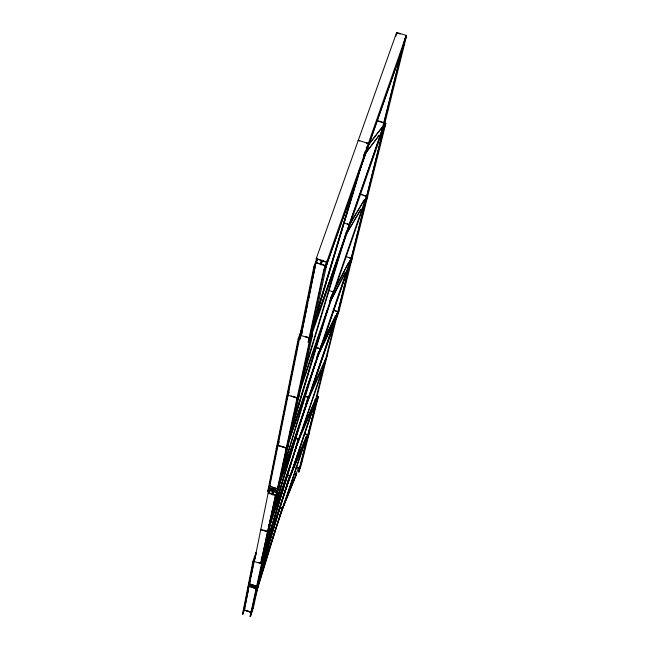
<?xml version="1.0" encoding="UTF-8"?>
<svg xmlns="http://www.w3.org/2000/svg" width="649" height="649" viewBox="0 0 649 649"><rect width="100%" height="100%" fill="white"/><g stroke="black" fill="none" stroke-linecap="round" stroke-linejoin="round"><path stroke-width="0.97" d="M366.077 199.194L364.884 202.65L365.395 202.812L365.995 199.43M349.641 264.111L350.111 264.257L350.687 261.06M280.944 446.179L286.72 448.037L285.43 451.818L285.941 451.98L286.631 448.305L277.967 445.506L276.247 448.848L276.758 449.019L277.967 445.506M292.918 396.434L297.631 397.942L296.244 401.974L296.796 402.153L298.134 395.476M242.969 614.084L253.451 561.393L254.911 557.102L244.267 610.222L242.969 614.084L242.564 613.954L252.996 561.247L256.006 552.413L256.452 552.567L254.01 561.783M268.207 491.609L298.783 339.232L300.195 335.217L269.343 488.316L268.207 491.609L267.737 491.455L298.175 339.038L301.104 330.722L301.704 330.917M250.571 612.015L244.349 609.979L244.827 607.61M244.989 606.815L246.782 597.875M246.944 597.031L248.307 590.257M249.532 584.141L250.425 579.671M250.976 576.937L251.901 572.304M252.088 571.371L253.037 566.626M253.426 564.703L253.816 562.764M255.552 554.668L256.006 552.413M273.7 489.07L272.077 493.832L275.598 494.976L260.72 563.592L254.327 561.507L268.248 492.599L271.769 493.735L273.399 488.965M324.468 269.278L325.23 265.757L315.925 262.813L301.16 335.517L299.749 339.541L299.221 339.37L313.8 266.958L316.98 258.01L316.258 261.563M300.536 333.529L301.104 330.722M336.644 316.25L276.644 492.591L269.335 490.214L272.88 491.155L273.521 489.281M299.749 339.541L314.384 267.145L315.925 262.813M320.436 264.054L321.174 260.541L316.177 258.57L326.707 261.904L326.082 264.67M301.258 335.233L305.184 315.917M305.387 314.927L307.723 303.399M308.275 300.706L315.495 265.165M269.205 493.792L270.39 487.975M269.757 491.39L270.357 488.462M316.477 263.526L317.385 259.081M272.88 491.155L273.602 487.707L270.114 486.369L277.48 488.754L273.902 487.805L273.18 491.252L276.685 492.388M320.825 264.175L321.563 260.663L326.634 262.269L406.266 35.419L396.644 32.45L316.104 258.935M272.945 495.009L273.764 491.147M317.256 259.056L316.031 262.512L325.336 265.449L326.853 261.133L327.437 261.32L311.593 334.065L308.697 342.396L308.17 342.226L323.705 270.098L325.23 265.757M260.72 563.592L275.598 494.976M308.697 342.396L324.289 270.284L327.437 261.32M306.863 337.018L310.636 338.21L312.023 334.203L312.631 334.397L279.029 487.521L276.701 494.36L276.231 494.205L309.135 342.534L310.53 338.51L301.136 335.517M262.48 557.864L316.193 398.737M268.775 528.87L325.287 362.045M269.457 525.714L326.277 358.07M276.231 494.205L279.451 481.266M280.53 476.317L280.895 474.654M282.372 467.856L283.508 462.656M284.27 459.135L284.66 457.367M285.049 455.566L285.438 453.765M285.633 452.872L286.631 448.305M287.036 446.447L287.645 443.656M288.253 440.833L288.667 438.943M289.714 434.149L290.557 430.246M290.776 429.273L291.133 427.618M291.49 425.963L291.855 424.316M294.638 411.539L295.011 409.795M295.968 405.39L296.358 403.621M302.45 375.641L303.302 371.707M309.727 342.218L310.53 338.51M261.247 558.878L263.032 559.454L264.476 555.179L264.922 555.325L253.151 608.584L250.482 616.55L250.084 616.42L261.49 564.013L262.942 559.722L261.158 559.146M276.701 494.36L309.743 342.729L312.631 334.397M278.307 487.375L263.453 555.495L277.829 489.841M306.782 440.298L309.313 432.769L308.908 432.64L306.385 440.168L306.782 440.298L307.61 436.509M279.962 480.941L280.319 479.319M280.676 477.68L281.041 476.033M284.57 459.849L284.96 458.097M296.187 406.712L296.569 404.96M311.415 336.993L312.023 334.203M250.482 616.55L262.942 559.722M251.804 610.741L251.455 612.307L252.493 609.224M252.145 609.16L252.493 607.578M254.092 600.268L254.457 598.605M254.822 596.934L255.195 595.247M255.382 594.395L255.755 592.699M255.941 591.831L256.314 590.111M249.038 584.554L247.464 589.203L247.886 589.349L249.354 585.025L256.89 587.491L257.475 584.846M258.651 579.452L259.056 577.618M260.484 571.096L260.898 569.197M253.094 606.872L253.151 608.584M253.451 605.282L253.8 603.684M254.87 598.8L255.235 597.145M255.422 596.309L255.787 594.638M255.974 593.794L256.347 592.099M256.72 590.395L257.101 588.675M257.288 587.807L257.677 586.071M263.169 561.117L264.476 555.179M358.175 140.711L358.264 140.314L368.316 143.453L368.226 143.851M255.868 591.953L258.683 583.573L258.253 583.435L255.438 591.815L255.868 591.953L256.809 587.751L249.265 585.284L247.464 589.203M290.087 476.106L287.458 475.068M298.71 439.422L295.912 438.31M308.591 397.431L305.071 396.06M320.006 348.886L315.26 347.093M333.359 292.115L328.792 290.338M349.178 224.846L343.792 222.761M396.539 32.88L396.644 32.45M404.635 39.735L405.901 36.133L406.436 36.303L384.873 123.132L382.423 130.181L381.937 130.027L404.546 39.987M384.216 122.19L385.757 115.944M386.204 114.143L390.99 94.811M391.217 93.87L393.099 86.26M394.057 82.399L396.158 73.913M396.596 72.136L397.472 68.583M397.918 66.79L400.62 55.863M382.423 130.181L403.816 43.767L406.436 36.303M387.704 109.567L388.159 107.758M393.7 85.376L394.405 82.52M405.195 38.964L405.666 37.082M306.506 437.799L259.941 576.328M304.47 433.597L307.277 434.692L304.543 433.808M333.513 310.084L337.772 311.698L334.462 310.652M349.697 263.599L288.359 442.796M345.495 256.29L351.004 258.343L348.326 257.499M364.868 202.423L298.751 394.381M360.211 193.978L366.385 196.282L363.497 195.373M382.699 130.473L310.522 338.218M406.16 35.849L406.266 35.419M382.31 133.751L384.005 126.904L336.531 316.963L336.969 317.101L339.013 311.098L385.831 123.424L385.279 123.253L384.094 126.652M358.037 231.45L316.931 396.985L317.061 396.596M358.921 227.904L367.659 192.712M367.902 191.739L372.834 171.88M373.061 170.987L380.152 142.415M380.395 141.458L382.066 134.724M336.969 317.101L383.389 130.481L385.831 123.424M298.499 471.847L316.598 400.522L317.888 396.709L318.318 396.847L301.29 464.773L298.881 471.977L316.517 400.766L314.619 400.157M340.441 303.456L340.863 301.769M341.707 298.37L342.128 296.658M342.988 293.21L343.418 291.474M344.294 287.969L344.733 286.217M351.336 259.673L351.807 257.783M353.965 249.102L354.451 247.155M357.242 235.936L357.672 234.208M363.221 211.882L364.608 206.333M366.474 198.821L367.18 195.982L367.691 196.136L365.395 202.812M372.956 172.78L373.613 170.119M383.81 129.135L385.279 123.253M298.881 471.977L315.657 404.733L318.318 396.847M301.671 461.609L302.442 458.527M303.416 454.633L303.805 453.059M304.008 452.272L304.405 450.682M306.012 444.249L306.417 442.626M306.62 441.799L307.034 440.152M307.237 439.332L308.072 436.006M312.599 417.883L314.165 411.596M314.4 410.679L314.854 408.854M316.939 400.498L317.888 396.709M313.216 324.557L360.041 168.375M363.464 156.961L364.608 153.148M313.289 324.419L360.098 168.286M363.805 155.922L365.233 151.16M314.838 320.549L363.44 158.502M314.911 320.411L360.941 166.939M361.225 165.998L363.497 158.421M303.318 374.514L341.942 246.328M344.976 236.171L346.444 231.385M302.759 377.75L345.795 235.06M363.838 155.655L363.984 155.152M291.677 427.521L327.088 310.498M329.643 302.045L331.631 295.473M291.75 427.358L327.153 310.368M329.992 300.982L331.696 295.344M291.758 428.77L332.11 295.563M380.59 133.589L380.728 133.15M281.317 474.111L314.116 366.214M314.408 365.257L315.284 362.361M316.972 356.723L318.513 351.742M281.877 473.592L318.594 352.829M270.463 520.514L268.435 527.166L269.1 525.073M271.623 516.709L303.115 413.364M303.408 412.423L304.267 409.584M305.428 405.795L306.872 401.066M271.704 516.523L302.905 414.143M303.472 412.261L304.916 407.531M306.068 403.743L307.512 399.013L307.31 399.606M270.211 522.575L273.091 513.108M273.594 511.404L308.17 398.064M349.527 261.028L349.657 260.606M263.299 553.402L261.628 558.935M263.883 551.496L294.013 452.97M294.297 452.029L295.157 449.213M296.236 445.62L297.745 440.76L297.55 441.32M263.194 554.765L264.646 550.019M266.382 544.324L297.737 441.782M263.267 554.579L265.295 547.934M266.455 544.138L298.37 439.754M262.594 564.022L285.674 488.721M285.958 487.78L288.846 478.345M262.391 564.735L285.738 488.559M286.022 487.618L288.91 478.191M261.214 569.498L289.511 477.177M256.558 591.125L278.437 519.938M278.672 519.143L281.674 509.4M336.442 314.075L336.571 313.645M322.991 366.904L322.042 369.127M325.068 360.154L325.19 359.757L309.257 395.29M255.349 595.928L282.753 506.682M295.319 473.218L296.601 473.981L281.415 511.607M295.887 467.012L298.499 467.856L297.015 467.726M259.892 575.598L307.318 434.522M250.084 616.42L251.374 612.551L244.267 610.222M300.617 465.52L299.749 468.14L296.366 467.045M242.564 613.954L244.056 609.533M244.349 609.979L244.876 608.438M314.627 403.816L314.497 404.205L335.955 317.637L335.801 318.067M262.196 559.689L315.373 402.047L262.164 559.844M264.922 555.325L261.945 564.168L261.49 564.013M279.833 483.213L337.512 314.067M254.327 561.507L254.481 561.069M270.463 523.337L270.617 522.875M324.451 363.959L324.589 363.545M327.023 356.374L327.161 355.96M289.243 440.306L350.76 260.833L352.277 257.937L350.111 264.257M285.941 451.98L288.424 444.703L287.921 444.541M273.18 491.252L273.821 489.378M265.263 530.639L267.721 531.434L267.566 531.904L260.728 529.673L260.882 529.211M279.403 483.091L280.368 480.26M280.684 479.319L337.829 311.455M279.362 483.294L337.139 313.556M267.737 491.455L268.621 488.9M269.424 488.064L270.276 485.598M268.248 492.599L268.078 493.086L275.427 495.471M269.335 490.214L270.016 488.145M290.184 436.006L351.068 258.051M276.247 448.848L277.504 445.222M278.056 445.246L279.265 441.75M300.163 388.427L366.474 195.941M366.352 198.391L367.18 195.982M296.796 402.153L299.465 394.381L298.913 394.203M308.17 342.226L309.565 338.194M309.946 337.107L310.782 334.697M381.937 130.027L382.821 127.472M383.202 126.377L384.086 123.829M289.178 392.118L286.801 398.94L286.25 398.762L287.45 395.314M299.221 339.37L300.195 336.596M301.542 334.43L302.109 332.823M320.695 264.743L322.034 260.971M321.093 264.865L322.756 260.152M300.3 334.916L300.86 333.318M395.874 36.141L396.863 33.35M314.684 265.985L317.028 259.389M250.214 611.829L245.655 610.336M255.568 586.996L250.66 585.593M281.869 509.011L282.964 506.309M283.329 505.409L298.499 467.856M280.052 514.892L281.155 512.166M281.52 511.258L296.698 473.665M279.946 515.233L281.049 512.515M287.077 484.097L302.848 446.058M287.718 482.645L304.34 442.521M289.024 477.778L290.144 475.084M291.003 472.926L306.263 436.331M276.352 490.449L274.551 489.646M295.457 448.126L311.528 410.639M311.739 410.249L312.826 407.604M270.422 488.527L273.334 489.249M297.672 440.922L299.197 437.377M299.578 436.493L314.554 401.707M299.457 436.891L314.765 401.325M285.617 447.632L279.151 445.741M305.306 406.534L321.344 370.563M256.89 587.491L258.683 583.573M307.683 436.282L309.313 432.769M316.379 359.084L333.651 322.675M316.923 357.777L332.556 324.841M321.085 346.022L335.768 315.341M320.939 346.485L335.63 315.771M287.15 447.202L288.424 444.703M329.862 302.337L345.463 272.15M330.122 302.028L345.333 272.572M298.086 397.05L299.465 394.381M286.25 398.762L288.107 395.2L297.534 398.218M333.886 290.776L348.862 262.139M331.777 295.003L332.564 293.494M333.74 291.239L348.732 262.561M366.482 198.432L367.691 196.136M346.915 232.886L360.99 209.116M346.769 233.356L360.86 209.546M349.925 223.743L364.34 199.803M349.308 225L364.73 199.365M365.728 153.156L379.113 135.536M365.882 152.669L379.243 135.089M366.166 147.94L382.65 126.823M368.178 145.052L382.302 127.001M260.728 529.673L264.159 530.282M366.344 143.007L368.316 143.453L366.547 143.048M347.483 224.075L349.259 224.481L347.329 224.035M331.801 291.425L333.432 291.807L331.663 291.385M318.197 348.164L320.071 348.627L317.629 348.018M306.036 396.555L308.64 397.204L305.817 396.482M296.333 438.602L298.759 439.227L296.131 438.537M287.101 475.141L290.127 475.928L286.842 475.052M280.206 507.64L282.485 508.418L280.011 507.453M397.464 33.164L400.246 34.024M403.28 43.597L403.816 43.767M376.712 120.341L383.729 122.523M384.386 122.977L384.873 123.132M378.262 121.249L379.941 121.769M380.306 121.882L383.664 122.929M382.829 130.311L383.389 130.481M360.268 194.359L362.199 194.96M313.8 266.958L314.384 267.145M323.705 270.098L324.289 270.284M338.575 310.96L339.013 311.098M311.066 333.894L311.593 334.065M305.411 336.717L308.259 337.626M298.175 339.038L298.783 339.232M309.135 342.534L309.743 342.729M314.7 399.914L316.598 400.522M291.141 396.02L296.317 397.675M315.227 404.595L315.657 404.733M296.293 467.264L299.668 468.351M279.029 487.521L278.559 487.375L277.439 490.66L270.317 488.356M269.343 488.316L277.358 490.912M258.57 562.407L260.866 563.154M252.996 561.247L253.451 561.393M358.264 140.314L359.846 140.955M265.011 530.687L267.566 531.904L264.443 530.371M249.849 586.558L255.795 588.643L252.964 587.572L253.443 585.276C263.956 588.538 242.758 581.601 253.199 585.195L252.712 587.491L249.849 586.558M310.839 335.03L384.606 122.799L310.839 335.03M325.108 269.286L404.1 44.173L325.108 269.286"/></g></svg>
